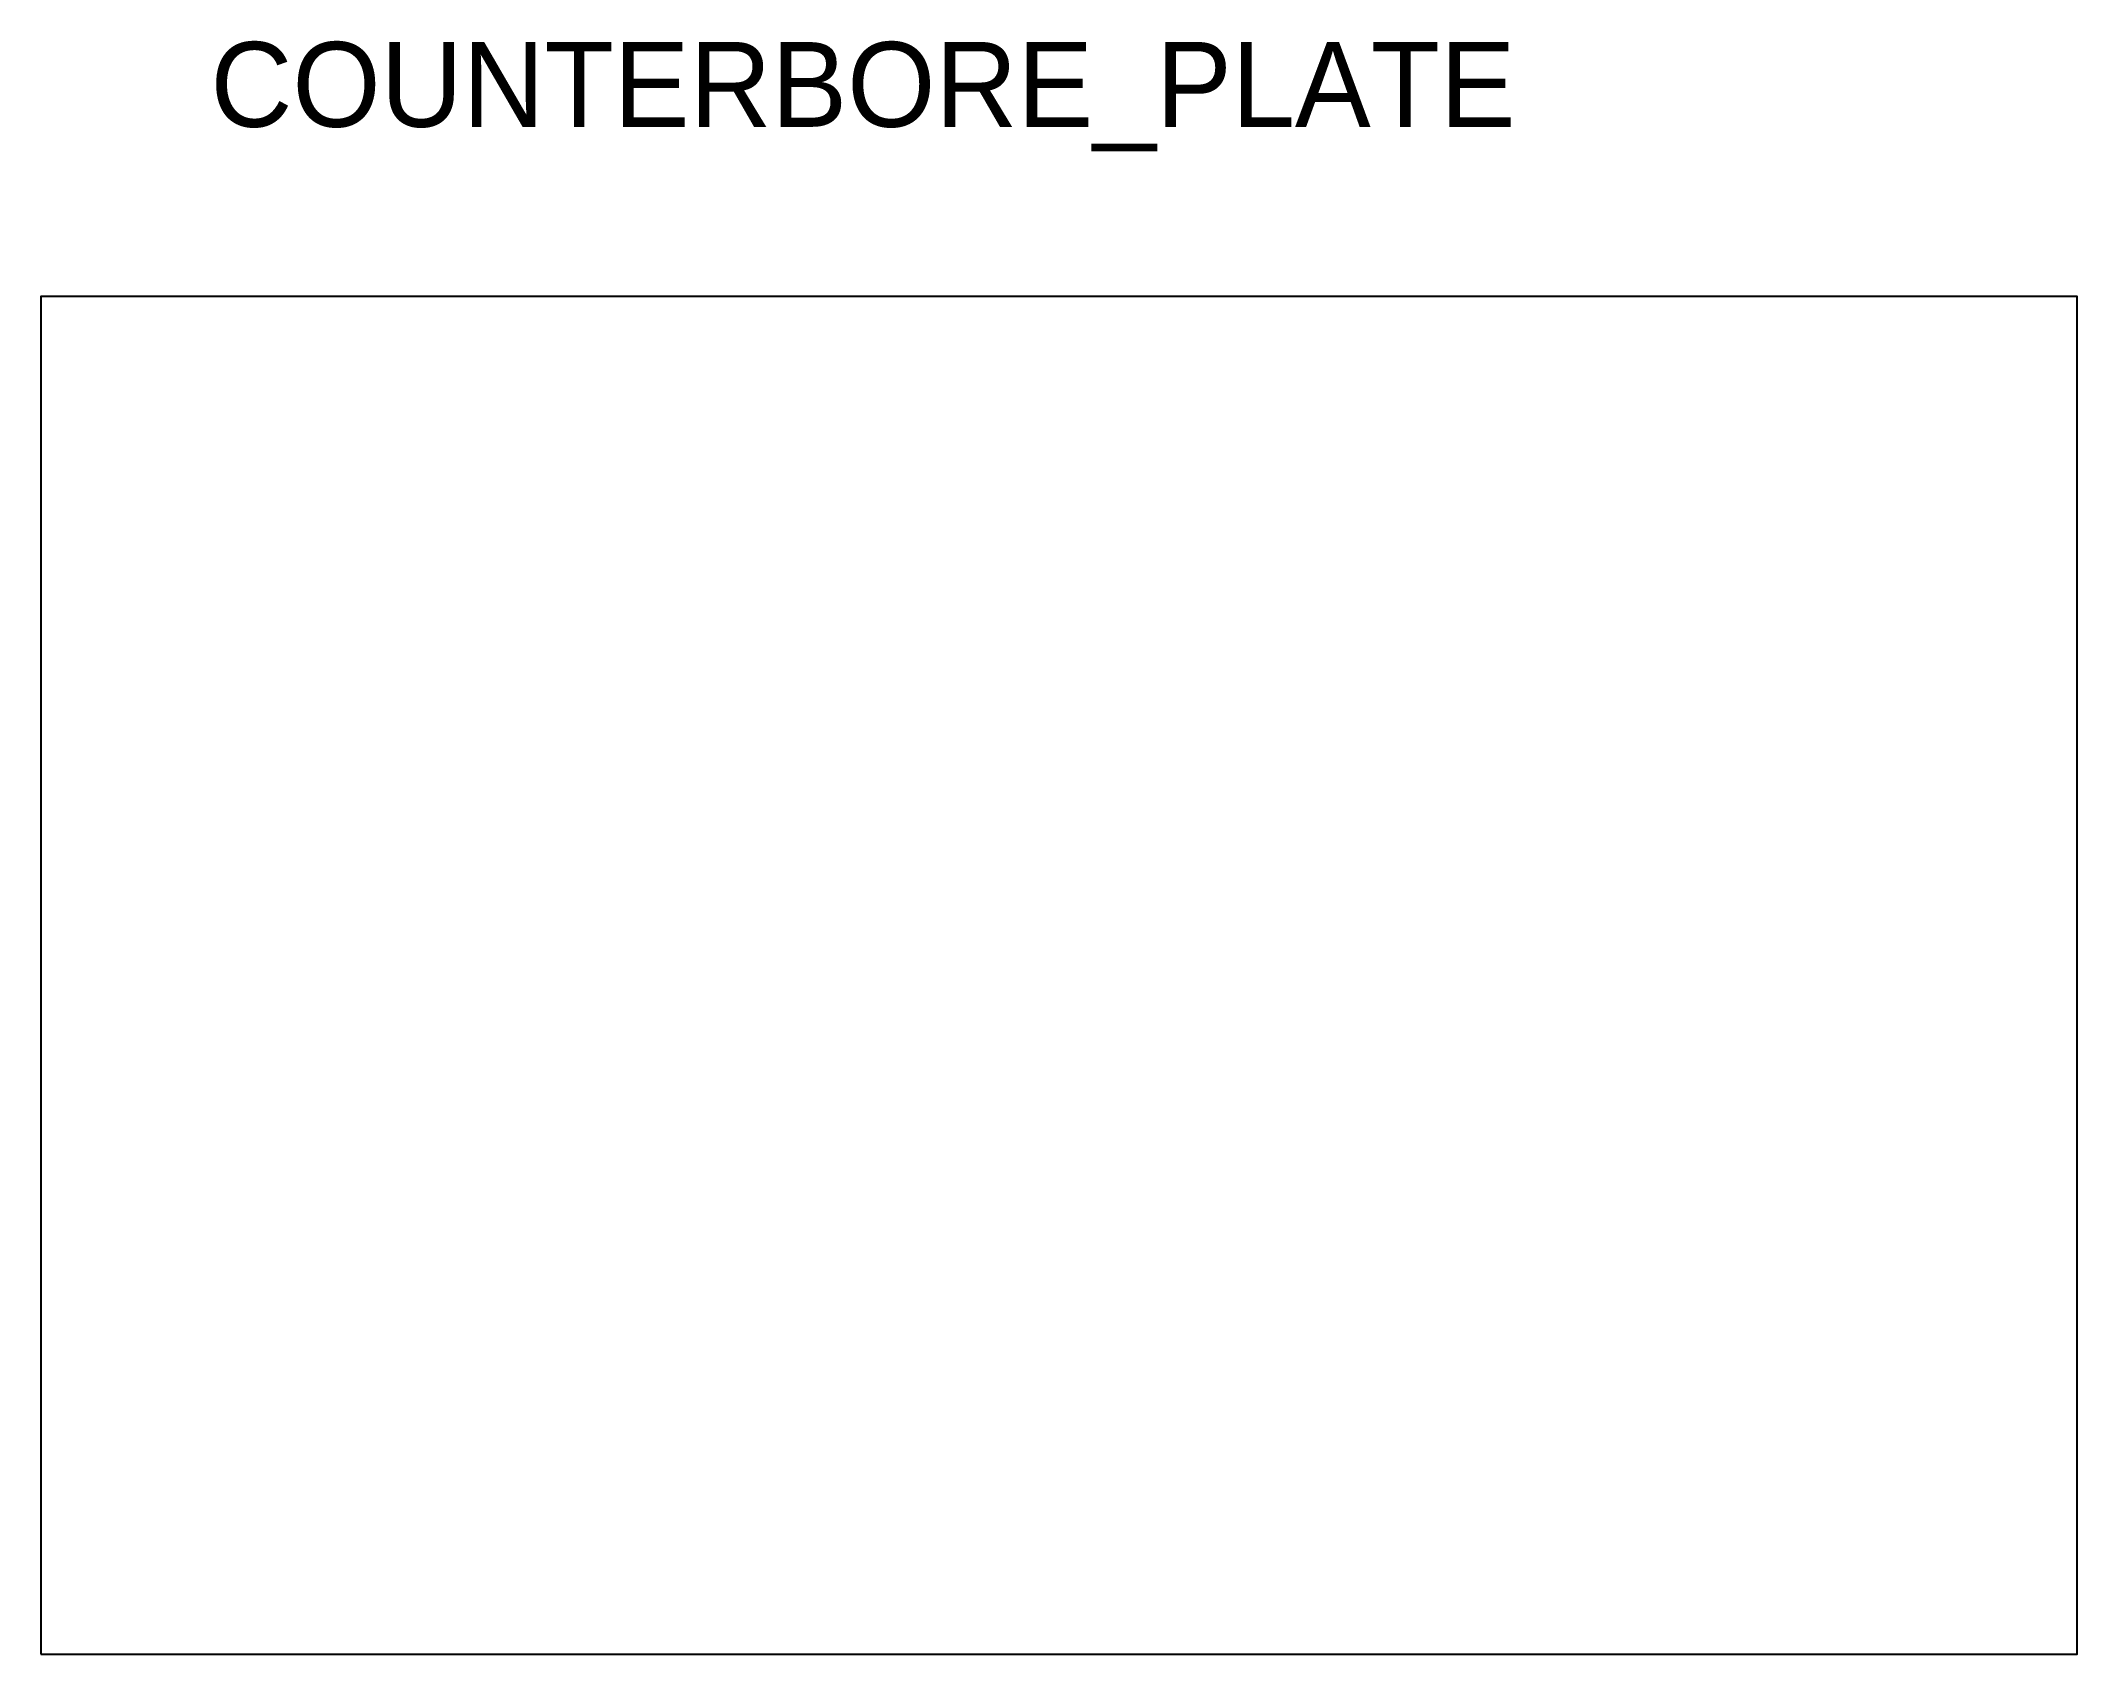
# Model space of a CAD drawing. Header units: metres. Extents: x 0 to 120, y 0 to 95.
import ezdxf

# ---------------------------------------------------------------- set-up
doc = ezdxf.new("R2010")
doc.units = ezdxf.units.M

msp = doc.modelspace()

# ---------------------------------------------------------------- linework, layer by layer
msp.add_lwpolyline([(0, 0), (120, 0), (120, 80), (0, 80), (0, 0)])

# ---------------------------------------------------------------- texts
msp.add_text('COUNTERBORE_PLATE', height=5).set_placement((10, 90))

doc.saveas('drawing.dxf')
